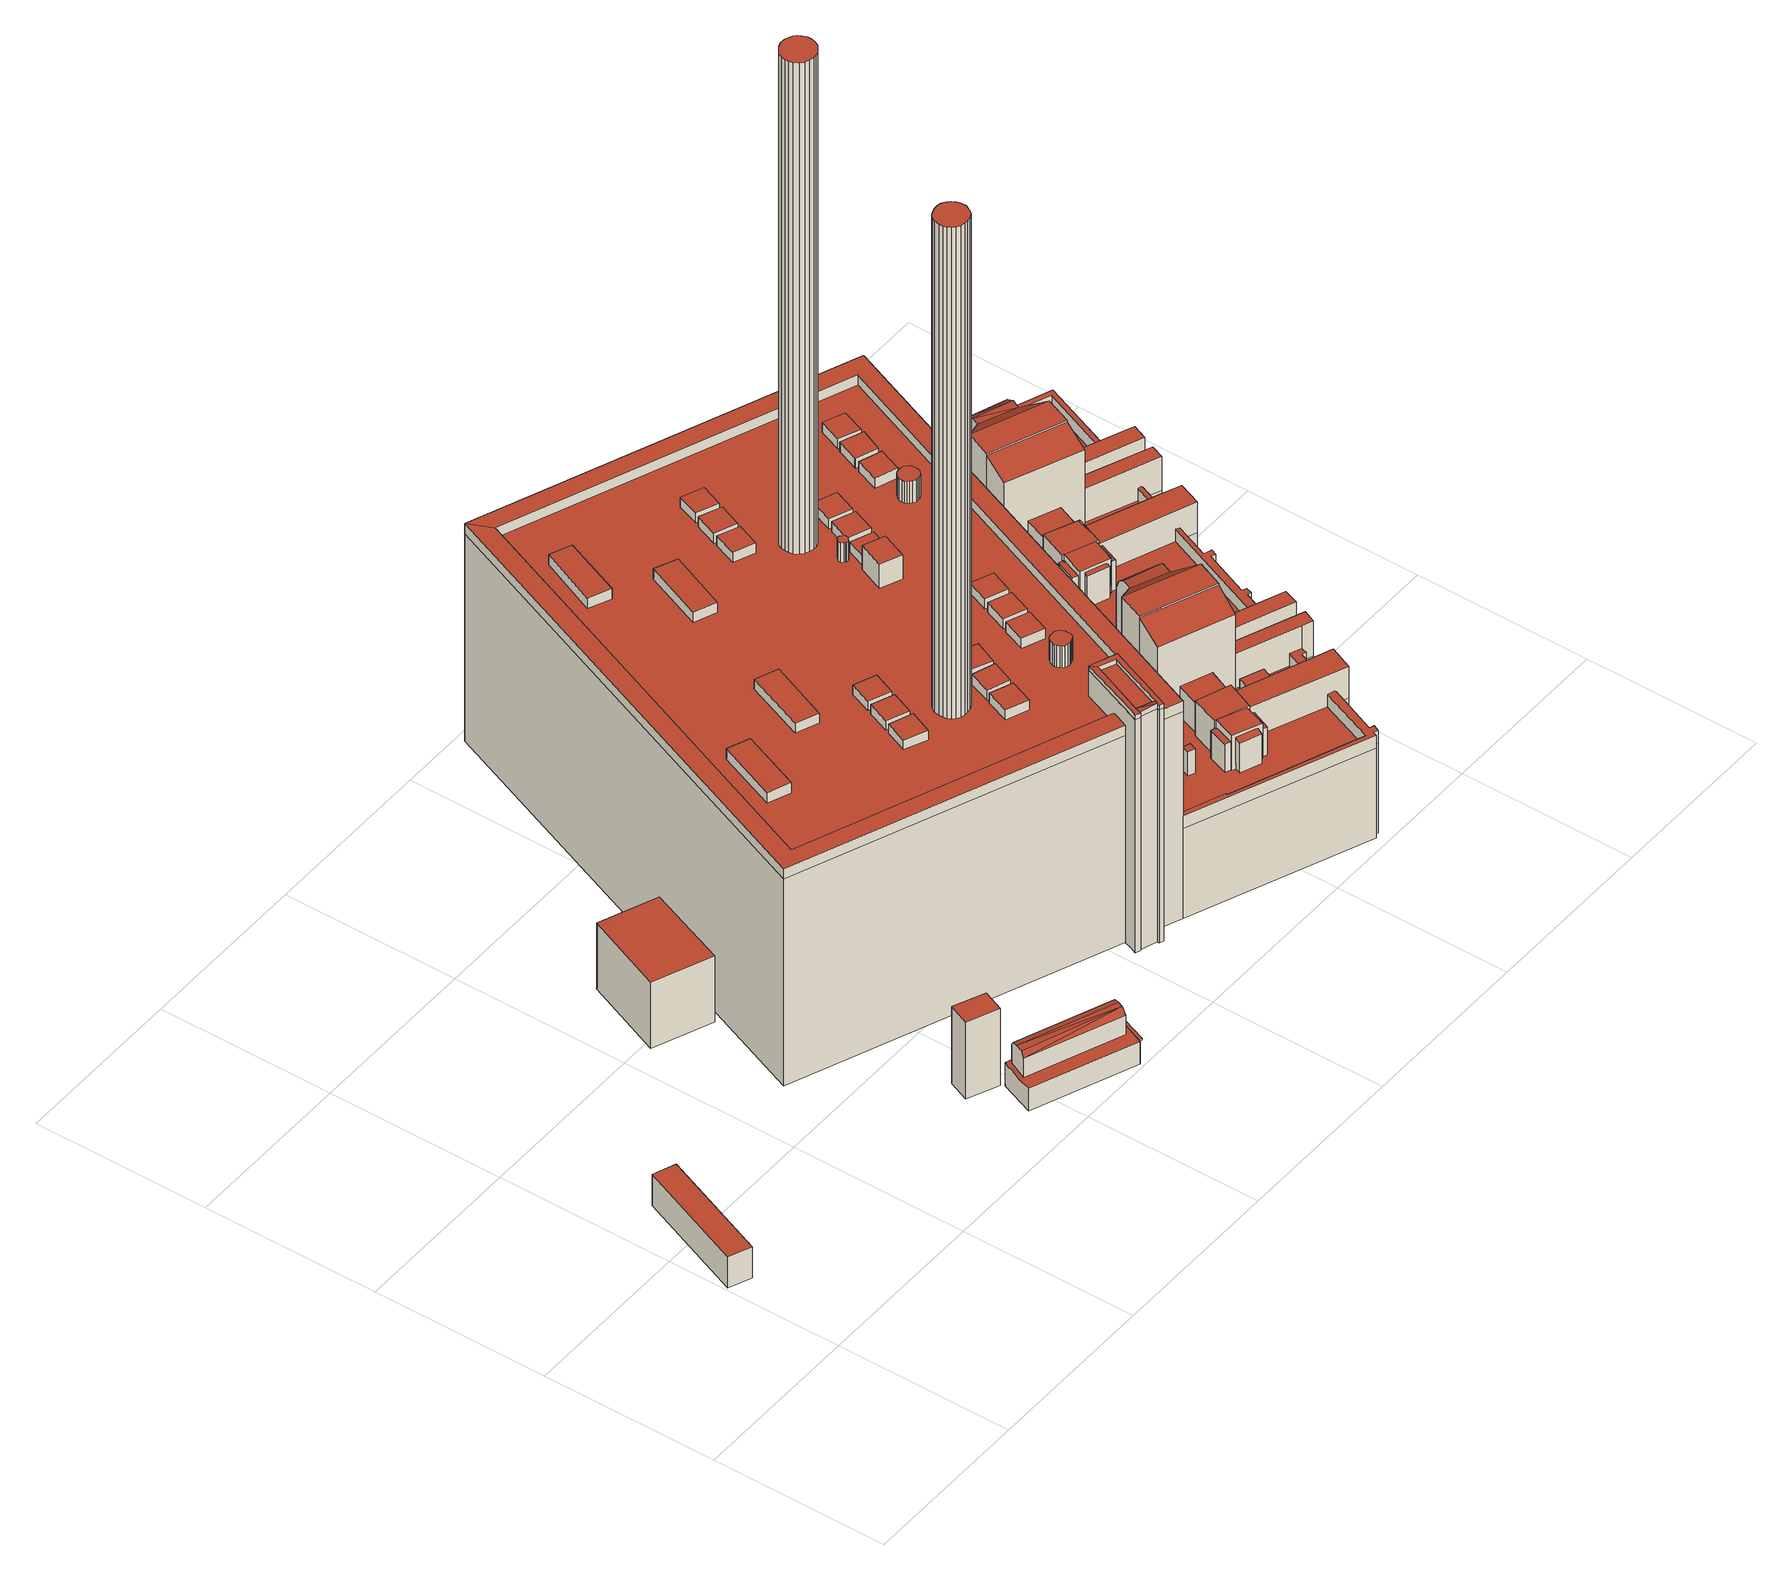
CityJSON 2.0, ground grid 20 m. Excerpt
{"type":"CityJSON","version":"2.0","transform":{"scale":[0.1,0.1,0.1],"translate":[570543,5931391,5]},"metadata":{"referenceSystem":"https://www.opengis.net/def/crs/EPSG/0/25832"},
"CityObjects":{
"building1":{"type":"Building","attributes":{"Grundfläche 2D":"36.306664","Grundhöhe NN":"5.994"},"geometry":[{"type":"Solid","lod":"3","boundaries":[[[[0,1,2,3]],[[4,5,3,2]],[[5,6,0,3]],[[6,7,1,0]],[[7,4,2,1]],[[7,6,5,4]]]],"semantics":{"surfaces":[{"type":"RoofSurface"},{"type":"WallSurface"},{"type":"GroundSurface"}],"values":[[0,1,1,1,1,2]]}}]},
"building2":{"type":"Building","attributes":{"Grundfläche 2D":"9.735818","Grundhöhe NN":"5.907"},"geometry":[{"type":"Solid","lod":"3","boundaries":[[[[8,9,10,11]],[[12,13,11,10]],[[13,14,8,11]],[[14,15,9,8]],[[15,12,10,9]],[[15,14,13,12]]]],"semantics":{"surfaces":[{"type":"RoofSurface"},{"type":"WallSurface"},{"type":"GroundSurface"}],"values":[[0,1,1,1,1,2]]}}]},
"building3":{"type":"Building","attributes":{"Grundfläche 2D":"70.160215","Grundhöhe NN":"5.779"},"geometry":[{"type":"Solid","lod":"3","boundaries":[[[[16,17,18,19]],[[20,21,19,18]],[[21,22,16,19]],[[22,23,17,16]],[[23,20,18,17]],[[23,22,21,20]]]],"semantics":{"surfaces":[{"type":"RoofSurface"},{"type":"WallSurface"},{"type":"GroundSurface"}],"values":[[0,1,1,1,1,2]]}}]},
"building4":{"type":"Building","attributes":{"Grundfläche 2D":"52.697805","Grundhöhe NN":"5.907"},"children":["building4-1"],"geometry":[{"type":"Solid","lod":"3","boundaries":[[[[24,25,26]],[[27,25,24]],[[28,24,26]],[[29,30,31]],[[29,32,33]],[[30,29,34]],[[26,30,34,28]],[[29,31,32]],[[35,36,37,38,39,40,41,42,43,44,45,46],[47,48,49,50]],[[30,26,25,47,50,32,31]],[[33,32,50,49]],[[28,34,29,33,49,48,27,24]],[[25,27,48,47]],[[35,46,51,52]],[[46,45,44,43,42,53,51]],[[54,39,38,37,36,35,52,55]],[[42,41,40,39,54,53]],[[52,51,53,54,55]]]],"semantics":{"surfaces":[{"type":"RoofSurface"},{"type":"WallSurface"},{"type":"GroundSurface"}],"values":[[0,0,0,0,0,0,0,0,0,1,1,1,1,1,1,1,1,2]]}}]},
"building4-1":{"type":"BuildingInstallation","parents":["building4"],"geometry":[{"type":"MultiSurface","lod":"3","boundaries":[[[56,57,58,59]],[[57,60,61,58]],[[59,58,61,62]],[[56,59,62,63]],[[57,56,63,60]],[[60,63,62,61]]],"semantics":{"surfaces":[{"type":"RoofSurface"},{"type":"WallSurface"},{"type":"OuterCeilingSurface"}],"values":[0,1,1,1,1,2]}}]},
"building5":{"type":"Building","attributes":{"Grundfläche 2D":"3832.989223","Grundhöhe NN":"5.779"},"children":["building5-1","building5-2","building5-3","building5-4","building5-5","building5-6","building5-7","building5-8","building5-9","building5-10","building5-11","building5-12","building5-13","building5-14","building5-15","building5-16","building5-17","building5-18","building5-19","building5-20","building5-21","building5-22","building5-23","building5-24","building5-25","building5-26","building5-27","building5-28","building5-29","building5-30","building5-31","building5-32","building5-33","building5-34","building5-35","building5-36","building5-37","building5-38","building5-39","building5-40","building5-41","building5-42","building5-43","building5-44"],"geometry":[{"type":"MultiSurface","lod":"3","boundaries":[[[64,65,66,67,68]],[[69,70,71,72]],[[73,74,75,76,77,78,79,80,81,82,83,84]],[[85,86,87,88,89]],[[90,91,92,93]],[[94,95,96,97]],[[98,99,100,101]],[[102,103,104,105,106,107,108,109,110,111,112,113]],[[114,92,91,115]],[[116,117,118,119]],[[120,93,121]],[[90,93,120]],[[122,121,123]],[[122,124,120,121]],[[122,123,125]],[[124,122,125,126]],[[127,128,129,130,131,132]],[[133,134,135,136]],[[137,138,139,140,141,142,143]],[[144,145,146,147,148,149,150,151,152,153,154,155,156,157,158,159,160,161,162,163,164,165,166,167,168,169,170,171,172,173,174,175,176,177,178,179,180,181,182,183,184,185,186,187,188,189,190,191,192,193,194,195,196,197,198,199,200,201,202,203,204,205,206,207,208,209,210,211,212,213,214,215]],[[216,217,218,219,220,221,222]],[[223,224,225,226]],[[227,228,229,230,231]],[[232,233,234,235,236]],[[237,238,239,236,235]],[[240,241,233,232]],[[242,241,240,243]],[[244,243,245]],[[242,243,244]],[[246,247,248,249,250,251]],[[252,253,254,255]],[[256,257,258,259]],[[260,261,262,263]],[[264,265,266,267,268,269,270,271,272,273,274,275,276,277,278,279,280,281,282,283,284,285,286,287]],[[288,289,290,291,292,293]],[[294,295,291,290,296,297,298,299,300]],[[301,302,303,304]],[[305,306,307,308,309,310,311,312,313,314,315,316,317,318,319,320,321,322,323,324,325,326,327,328]],[[329,330,331,332]],[[333,334,335,336,337,338,339]],[[340,341,342,343,344,345,346,347,348]],[[349,350,351,352,353,354,355,356],[357,358,359,360],[361,362,363,364],[365,366,367,368],[369,370,371,372],[373,374,375,376,377,378,379,380,381,382,383,384,385,386,387,388,389,390,391,392,393,394,395,396],[397,398,399,400,401,402,403,404,405,406,407,408,409,410,411,412,413,414,415,416,417,418,419,420]],[[421,422,423,424]],[[65,64,169,168,425,426]],[[427,66,65,426,167]],[[427,428,67,66]],[[139,68,67,428,141,429,430,140]],[[208,207,69,72]],[[202,70,69,207,206,119,118,203]],[[336,71,70,202,201,98,101,337]],[[188,187,75,74]],[[431,432,77,76]],[[432,433,78,77]],[[433,434,79,78]],[[434,435,80,79]],[[435,436,81,80]],[[436,437,82,81]],[[437,438,83,82]],[[438,439,84,83]],[[439,440,73,84]],[[155,154,153,102,113,441,442,87,86,85]],[[442,443,88,87]],[[162,89,88,443,164,444,445,163]],[[214,213,93,92]],[[91,90,210,209]],[[176,175,94,97]],[[171,170,95,94,175,174,136,135]],[[138,96,95,170,169,64,68,139]],[[199,446,99,98,201,200,447,448]],[[446,449,100,99]],[[337,101,100,449,339,450,451,338]],[[103,102,153,152]],[[104,103,152,151]],[[151,150,105,104]],[[150,149,106,105]],[[452,453,108,107]],[[453,454,109,108]],[[454,455,110,109]],[[455,456,111,110]],[[456,457,112,111]],[[457,441,113,112]],[[214,92,114,71,336,335,223,226,215]],[[208,72,115,91,209]],[[72,71,114,115]],[[206,205,116,119]],[[205,204,117,116]],[[204,203,118,117]],[[121,93,213,212,125,123]],[[126,125,212,211]],[[124,126,211,210,90,120]],[[440,458,130,129,189,188,74,73]],[[458,459,131,130]],[[198,460,461,197,196,128,127,132,131,459]],[[195,194,216,222]],[[194,193,217,216]],[[192,218,217,193]],[[219,191,190,220]],[[189,129,128,196,195,222,221,220,190]],[[333,462,224,223,335,334,463,464]],[[462,465,225,224]],[[215,226,225,465,466,250,249,144]],[[227,231,160,159]],[[156,229,228,227,159,158,467,468,157]],[[161,230,229,156,155,85,89,162]],[[231,230,161,160]],[[232,236,185,184]],[[233,180,179,234]],[[179,178,235,234]],[[178,177,237,235]],[[176,97,96,239,238,237,177]],[[185,236,239,96,138,137,252,255,186]],[[240,232,184,183,245,243]],[[183,182,244,245]],[[182,181,180,233,241,242,244]],[[133,136,174,173]],[[134,133,173,172]],[[135,134,172,171]],[[146,145,248,247]],[[249,248,145,144]],[[466,469,251,250]],[[469,470,246,251]],[[142,471,253,252,137,143,472,473]],[[471,474,254,253]],[[186,255,254,474,431,76,75,187]],[[259,258,360,359]],[[256,259,359,358]],[[257,256,358,357]],[[258,257,357,360]],[[263,262,367,366]],[[260,263,366,365]],[[261,260,365,368]],[[262,261,368,367]],[[270,269,395,394]],[[268,267,373,396]],[[269,268,396,395]],[[271,270,394,393]],[[272,271,393,392]],[[273,272,392,391]],[[274,273,391,390]],[[275,274,390,389]],[[276,275,389,388]],[[277,276,388,387]],[[278,277,387,386]],[[279,278,386,385]],[[280,279,385,384]],[[281,280,384,383]],[[282,281,383,382]],[[283,282,382,381]],[[284,283,381,380]],[[285,284,380,379]],[[286,285,379,378]],[[287,286,378,377]],[[264,287,377,376]],[[265,264,376,375]],[[266,265,375,374]],[[267,266,374,373]],[[475,476,292,291]],[[477,293,292,476]],[[289,288,349,356]],[[290,289,356,355]],[[296,290,355,354]],[[297,296,354,353]],[[353,352,298,297]],[[478,479,300,299]],[[479,480,481,295,294,300]],[[481,475,291,295]],[[304,303,369,372]],[[301,304,372,371]],[[371,370,302,301]],[[370,369,303,302]],[[312,311,401,400]],[[310,309,403,402]],[[311,310,402,401]],[[313,312,400,399]],[[314,313,399,398]],[[315,314,398,397]],[[316,315,397,420]],[[317,316,420,419]],[[318,317,419,418]],[[319,318,418,417]],[[320,319,417,416]],[[321,320,416,415]],[[322,321,415,414]],[[323,322,414,413]],[[324,323,413,412]],[[325,324,412,411]],[[326,325,411,410]],[[327,326,410,409]],[[328,327,409,408]],[[305,328,408,407]],[[306,305,407,406]],[[307,306,406,405]],[[308,307,405,404]],[[309,308,404,403]],[[363,362,332,331]],[[329,332,362,361]],[[361,364,330,329]],[[331,330,364,363]],[[453,452,482,483]],[[454,453,483,484]],[[455,454,484,485]],[[456,455,485,486]],[[457,456,486,487]],[[441,457,487,488]],[[442,441,488,489]],[[443,442,489,490]],[[164,443,490,491]],[[165,164,491,492]],[[166,165,492,493]],[[167,166,493,494]],[[427,167,494,495]],[[428,427,495,496]],[[141,428,496,497]],[[142,141,497,498]],[[471,142,498,499]],[[474,471,499,500]],[[431,474,500,501]],[[432,431,501,502]],[[433,432,502,503]],[[434,433,503,504]],[[435,434,504,505]],[[436,435,505,506]],[[437,436,506,507]],[[438,437,507,508]],[[439,438,508,509]],[[440,439,509,510]],[[458,440,510,511]],[[459,458,511,512]],[[198,459,512,513]],[[199,198,513,514]],[[446,199,514,515]],[[462,333,516,517]],[[449,446,515,518]],[[339,449,518,519]],[[333,339,519,516]],[[465,462,517,520]],[[466,465,520,521]],[[469,466,521,522]],[[422,523,524,470,469,522,525,423]],[[478,299,298,352,351,342,341,526,527]],[[342,351,350,343]],[[288,293,477,528,529,530,345,344,343,350,349]],[[346,345,530,531]],[[347,346,531,532]],[[348,347,532,533]],[[340,348,533,534]],[[341,340,534,526]],[[479,478,527,482]],[[479,482,452,107]],[[149,148,147,146,247,246,470,524,535,481,480,479,107,106]],[[475,481,535,536]],[[476,475,536,537]],[[477,476,537,528]],[[424,423,525,538]],[[421,424,538,539]],[[422,421,539,523]],[[522,521,520,517,516,519,518,515,514,513,512,511,510,509,508,507,506,505,504,503,502,501,500,499,498,497,496,495,494,493,492,491,490,489,488,487,486,485,484,483,482,527,526,534,533,532,531,530,529,528,537,536,535,524,523,539,538,525]]],"semantics":{"surfaces":[{"type":"RoofSurface"},{"type":"WallSurface"},{"type":"GroundSurface"}],"values":[0,0,0,0,0,0,0,0,0,0,0,0,0,0,0,0,0,0,0,0,0,0,0,0,0,0,0,0,0,0,0,0,0,0,0,0,0,0,0,0,0,0,0,1,1,1,1,1,1,1,1,1,1,1,1,1,1,1,1,1,1,1,1,1,1,1,1,1,1,1,1,1,1,1,1,1,1,1,1,1,1,1,1,1,1,1,1,1,1,1,1,1,1,1,1,1,1,1,1,1,1,1,1,1,1,1,1,1,1,1,1,1,1,1,1,1,1,1,1,1,1,1,1,1,1,1,1,1,1,1,1,1,1,1,1,1,1,1,1,1,1,1,1,1,1,1,1,1,1,1,1,1,1,1,1,1,1,1,1,1,1,1,1,1,1,1,1,1,1,1,1,1,1,1,1,1,1,1,1,1,1,1,1,1,1,1,1,1,1,1,1,1,1,1,1,1,1,1,1,1,1,1,1,1,1,1,1,1,1,1,1,1,1,1,1,1,1,1,1,1,1,1,1,1,1,1,1,1,1,1,1,1,1,1,1,1,1,1,1,1,1,1,1,1,1,1,1,1,1,1,1,1,1,1,1,1,2]}}]},
"building5-1":{"type":"BuildingInstallation","parents":["building5"],"geometry":[{"type":"MultiSurface","lod":"3","boundaries":[[[540,541,542,543]],[[543,542,544,545]],[[540,543,545,546]],[[541,540,546,547]],[[547,544,542,541]]],"semantics":{"surfaces":[{"type":"RoofSurface"},{"type":"WallSurface"}],"values":[0,1,1,1,1]}}]},
"building5-2":{"type":"BuildingInstallation","parents":["building5"],"geometry":[{"type":"MultiSurface","lod":"3","boundaries":[[[548,549,550,551]],[[551,550,148,552]],[[548,551,552,553]],[[553,147,549,548]],[[147,148,550,549]]],"semantics":{"surfaces":[{"type":"RoofSurface"},{"type":"WallSurface"}],"values":[0,1,1,1,1]}}]},
"building5-3":{"type":"BuildingInstallation","parents":["building5"],"geometry":[{"type":"MultiSurface","lod":"3","boundaries":[[[554,555,556,557]],[[557,556,558,559]],[[554,557,559,560]],[[555,554,560,561]],[[556,555,561,558]]],"semantics":{"surfaces":[{"type":"RoofSurface"},{"type":"WallSurface"}],"values":[0,1,1,1,1]}}]},
"building5-4":{"type":"BuildingInstallation","parents":["building5"],"geometry":[{"type":"MultiSurface","lod":"3","boundaries":[[[562,563,564,565]],[[565,564,566,567]],[[562,565,567,568]],[[563,562,568,569]],[[564,563,569,566]]],"semantics":{"surfaces":[{"type":"RoofSurface"},{"type":"WallSurface"}],"values":[0,1,1,1,1]}}]},
"building5-5":{"type":"BuildingInstallation","parents":["building5"],"geometry":[{"type":"MultiSurface","lod":"3","boundaries":[[[570,571,426,425,445,444]],[[445,425,168,163]],[[164,165,570,444]],[[165,166,571,570]],[[166,167,426,571]]],"semantics":{"surfaces":[{"type":"RoofSurface"},{"type":"WallSurface"}],"values":[0,1,1,1,1]}}]},
"building5-6":{"type":"BuildingInstallation","parents":["building5"],"geometry":[{"type":"MultiSurface","lod":"3","boundaries":[[[572,573,574,575]],[[575,574,576,577]],[[572,575,577,578]],[[578,579,573,572]],[[574,573,579,576]]],"semantics":{"surfaces":[{"type":"RoofSurface"},{"type":"WallSurface"}],"values":[0,1,1,1,1]}}]},
"building5-7":{"type":"BuildingInstallation","parents":["building5"],"geometry":[{"type":"MultiSurface","lod":"3","boundaries":[[[580,581,582,583]],[[583,582,584,585]],[[585,586,580,583]],[[586,587,581,580]],[[582,581,587,584]]],"semantics":{"surfaces":[{"type":"RoofSurface"},{"type":"WallSurface"}],"values":[0,1,1,1,1]}}]},
"building5-8":{"type":"BuildingInstallation","parents":["building5"],"geometry":[{"type":"MultiSurface","lod":"3","boundaries":[[[588,589,590,591]],[[592,593,591,590]],[[593,594,588,591]],[[589,588,594,595]],[[590,589,595,592]]],"semantics":{"surfaces":[{"type":"RoofSurface"},{"type":"WallSurface"}],"values":[0,1,1,1,1]}}]},
"building5-9":{"type":"BuildingInstallation","parents":["building5"],"geometry":[{"type":"MultiSurface","lod":"3","boundaries":[[[596,597,598,599]],[[600,601,596,599]],[[601,602,597,596]],[[602,603,598,597]]],"semantics":{"surfaces":[{"type":"RoofSurface"},{"type":"WallSurface"}],"values":[0,1,1,1]}}]},
"building5-10":{"type":"BuildingInstallation","parents":["building5"],"geometry":[{"type":"MultiSurface","lod":"3","boundaries":[[[604,605,606,607]],[[608,609,604,607]],[[609,610,605,604]],[[610,611,606,605]]],"semantics":{"surfaces":[{"type":"RoofSurface"},{"type":"WallSurface"}],"values":[0,1,1,1]}}]},
"building5-11":{"type":"BuildingInstallation","parents":["building5"],"geometry":[{"type":"MultiSurface","lod":"3","boundaries":[[[451,450,464,463]],[[451,463,334,338]],[[339,333,464,450]]],"semantics":{"surfaces":[{"type":"RoofSurface"},{"type":"WallSurface"}],"values":[0,1,1]}}]},
"building5-12":{"type":"BuildingInstallation","parents":["building5"],"geometry":[{"type":"MultiSurface","lod":"3","boundaries":[[[612,613,614,615]],[[616,617,612,615]],[[617,618,613,612]],[[618,619,614,613]]],"semantics":{"surfaces":[{"type":"RoofSurface"},{"type":"WallSurface"}],"values":[0,1,1,1]}}]},
"building5-13":{"type":"BuildingInstallation","parents":["building5"],"geometry":[{"type":"MultiSurface","lod":"3","boundaries":[[[467,620,621,622,623,468]],[[624,625,626,627,628,621,620,467,158]],[[629,622,621,628,608,607,606,611]],[[157,468,623,622,629,616,615,614,619]]],"semantics":{"surfaces":[{"type":"RoofSurface"},{"type":"WallSurface"}],"values":[0,1,1,1]}}]},
"building5-14":{"type":"BuildingInstallation","parents":["building5"],"geometry":[{"type":"MultiSurface","lod":"3","boundaries":[[[430,429,473,472]],[[430,472,143,140]],[[141,142,473,429]]],"semantics":{"surfaces":[{"type":"RoofSurface"},{"type":"WallSurface"}],"values":[0,1,1]}}]},
"building5-15":{"type":"BuildingInstallation","parents":["building5"],"geometry":[{"type":"MultiSurface","lod":"3","boundaries":[[[218,630,631,632,633,219]],[[634,635,636,637,631,630,218,192]],[[638,632,631,637,600,599,598,603]],[[639,640,641,642,191,219,633,632,638]]],"semantics":{"surfaces":[{"type":"RoofSurface"},{"type":"WallSurface"}],"values":[0,1,1,1]}}]},
"building5-16":{"type":"BuildingInstallation","parents":["building5"],"geometry":[{"type":"MultiSurface","lod":"3","boundaries":[[[461,460,448,447]],[[461,447,200,197]],[[198,199,448,460]]],"semantics":{"surfaces":[{"type":"RoofSurface"},{"type":"WallSurface"}],"values":[0,1,1]}}]},
"building5-17":{"type":"BuildingInstallation","parents":["building5"],"geometry":[{"type":"MultiSurface","lod":"3","boundaries":[[[643,644,645,646]],[[646,645,647,648]],[[648,649,643,646]],[[649,650,644,643]],[[645,644,650,647]]],"semantics":{"surfaces":[{"type":"RoofSurface"},{"type":"WallSurface"}],"values":[0,1,1,1,1]}}]},
"building5-18":{"type":"BuildingInstallation","parents":["building5"],"geometry":[{"type":"MultiSurface","lod":"3","boundaries":[[[651,652,635,634]],[[192,653,651,634]],[[653,654,652,651]],[[654,636,635,652]]],"semantics":{"surfaces":[{"type":"RoofSurface"},{"type":"WallSurface"}],"values":[0,1,1,1]}}]},
"building5-19":{"type":"BuildingInstallation","parents":["building5"],"geometry":[{"type":"MultiSurface","lod":"3","boundaries":[[[655,641,640,656]],[[639,657,656,640]],[[657,658,655,656]],[[658,642,641,655]]],"semantics":{"surfaces":[{"type":"RoofSurface"},{"type":"WallSurface"}],"values":[0,1,1,1]}}]},
"building5-20":{"type":"BuildingInstallation","parents":["building5"],"geometry":[{"type":"MultiSurface","lod":"3","boundaries":[[[659,660,626,625]],[[624,661,659,625]],[[661,662,660,659]],[[662,627,626,660]]],"semantics":{"surfaces":[{"type":"RoofSurface"},{"type":"WallSurface"}],"values":[0,1,1,1]}}]},
"building5-21":{"type":"BuildingInstallation","parents":["building5"],"geometry":[{"type":"MultiSurface","lod":"3","boundaries":[[[663,664,665,666,667,668,669]],[[670,663,669]],[[670,671,663]],[[343,344,345,667,666,665]],[[345,346,668,667]],[[669,668,346,347]],[[347,348,670,669]],[[672,670,348]],[[671,670,672]],[[663,671,673,674]],[[674,675,664,663]]],"semantics":{"surfaces":[{"type":"RoofSurface"},{"type":"WallSurface"}],"values":[0,0,0,1,1,1,1,1,1,1,1]}}]},
"building5-22":{"type":"BuildingInstallation","parents":["building5"],"geometry":[{"type":"MultiSurface","lod":"3","boundaries":[[[665,664,676,671,672,677,678,679]],[[342,343,665,679]],[[676,664,675,680]],[[680,673,671,676]],[[348,340,677,672]],[[340,341,678,677]],[[341,342,679,678]]],"semantics":{"surfaces":[{"type":"RoofSurface"},{"type":"WallSurface"}],"values":[0,1,1,1,1,1,1]}}]},
"building5-23":{"type":"BuildingInstallation","parents":["building5"],"geometry":[{"type":"MultiSurface","lod":"3","boundaries":[[[681,682,683,684,685,686,687,688,689,690,691,692,693,694,695,696,697,698,699,700,701,702,703,704]],[[705,706,687,686]],[[706,707,688,687]],[[708,709,685,684]],[[709,705,686,685]],[[707,710,689,688]],[[710,711,690,689]],[[711,712,691,690]],[[692,691,712,713]],[[713,714,693,692]],[[714,715,694,693]],[[715,716,695,694]],[[696,695,716,717]],[[697,696,717,718]],[[718,719,698,697]],[[719,720,699,698]],[[720,721,700,699]],[[721,722,701,700]],[[722,723,702,701]],[[723,724,703,702]],[[704,703,724,725]],[[681,704,725,726]],[[726,727,682,681]],[[727,728,683,682]],[[684,683,728,708]]],"semantics":{"surfaces":[{"type":"RoofSurface"},{"type":"WallSurface"}],"values":[0,1,1,1,1,1,1,1,1,1,1,1,1,1,1,1,1,1,1,1,1,1,1,1,1]}}]},
"building5-24":{"type":"BuildingInstallation","parents":["building5"],"geometry":[{"type":"MultiSurface","lod":"3","boundaries":[[[729,730,731,732]],[[732,731,733,734]],[[734,735,729,732]],[[730,729,735,736]],[[736,733,731,730]]],"semantics":{"surfaces":[{"type":"RoofSurface"},{"type":"WallSurface"}],"values":[0,1,1,1,1]}}]},
"building5-25":{"type":"BuildingInstallation","parents":["building5"],"geometry":[{"type":"MultiSurface","lod":"3","boundaries":[[[737,738,739,740]],[[740,739,741,742]],[[737,740,742,743]],[[738,737,743,744]],[[739,738,744,741]]],"semantics":{"surfaces":[{"type":"RoofSurface"},{"type":"WallSurface"}],"values":[0,1,1,1,1]}}]},
"building5-26":{"type":"BuildingInstallation","parents":["building5"],"geometry":[{"type":"MultiSurface","lod":"3","boundaries":[[[745,746,747,748,749]],[[747,746,750,751]],[[751,752,748,747]],[[752,753,749,748]],[[745,749,753,754]],[[754,750,746,745]]],"semantics":{"surfaces":[{"type":"RoofSurface"},{"type":"WallSurface"}],"values":[0,1,1,1,1,1]}}]},
"building5-27":{"type":"BuildingInstallation","parents":["building5"],"geometry":[{"type":"MultiSurface","lod":"3","boundaries":[[[755,756,757,758]],[[758,757,759,760]],[[755,758,760,761]],[[756,755,761,762]],[[757,756,762,759]]],"semantics":{"surfaces":[{"type":"RoofSurface"},{"type":"WallSurface"}],"values":[0,1,1,1,1]}}]},
"building5-28":{"type":"BuildingInstallation","parents":["building5"],"geometry":[{"type":"MultiSurface","lod":"3","boundaries":[[[763,764,765,766]],[[766,765,767,768]],[[763,766,768,769]],[[764,763,769,770]],[[765,764,770,767]]],"semantics":{"surfaces":[{"type":"RoofSurface"},{"type":"WallSurface"}],"values":[0,1,1,1,1]}}]},
"building5-29":{"type":"BuildingInstallation","parents":["building5"],"geometry":[{"type":"MultiSurface","lod":"3","boundaries":[[[771,772,773,774,775]],[[776,777,778,773,772,771]],[[778,779,774,773]],[[775,774,779,780]],[[780,776,771,775]]],"semantics":{"surfaces":[{"type":"RoofSurface"},{"type":"WallSurface"}],"values":[0,1,1,1,1]}}]},
"building5-30":{"type":"BuildingInstallation","parents":["building5"],"geometry":[{"type":"MultiSurface","lod":"3","boundaries":[[[781,782,783,784]],[[784,783,785,786]],[[786,787,781,784]],[[782,781,787,788]],[[788,785,783,782]]],"semantics":{"surfaces":[{"type":"RoofSurface"},{"type":"WallSurface"}],"values":[0,1,1,1,1]}}]},
"building5-31":{"type":"BuildingInstallation","parents":["building5"],"geometry":[{"type":"MultiSurface","lod":"3","boundaries":[[[789,790,791,792]],[[792,791,793,794]],[[794,795,789,792]],[[790,789,795,796]],[[791,790,796,793]]],"semantics":{"surfaces":[{"type":"RoofSurface"},{"type":"WallSurface"}],"values":[0,1,1,1,1]}}]},
"building5-32":{"type":"BuildingInstallation","parents":["building5"],"geometry":[{"type":"MultiSurface","lod":"3","boundaries":[[[797,798,799,800]],[[800,799,801,802]],[[802,803,797,800]],[[798,797,803,804]],[[804,801,799,798]]],"semantics":{"surfaces":[{"type":"RoofSurface"},{"type":"WallSurface"}],"values":[0,1,1,1,1]}}]},
"building5-33":{"type":"BuildingInstallation","parents":["building5"],"geometry":[{"type":"MultiSurface","lod":"3","boundaries":[[[805,806,807,808,809,810,811,812,813,814,815,816,817,818,819,820,821,822,823]],[[818,817,824,825]],[[817,816,826,824]],[[819,818,825,827]],[[828,821,820,819,827,829]],[[822,821,828,830]],[[823,822,830,831]],[[805,823,831,832]],[[806,805,832,833]],[[807,806,833,834]],[[808,807,834,835]],[[809,808,835,836]],[[810,809,836,837]],[[811,810,837,838]],[[812,811,838,839]],[[813,812,839,840]],[[814,813,840,841]],[[815,814,841,842]],[[816,815,842,826]]],"semantics":{"surfaces":[{"type":"RoofSurface"},{"type":"WallSurface"}],"values":[0,1,1,1,1,1,1,1,1,1,1,1,1,1,1,1,1,1,1]}}]},
"building5-34":{"type":"BuildingInstallation","parents":["building5"],"geometry":[{"type":"MultiSurface","lod":"3","boundaries":[[[843,844,845,846]],[[844,843,847,848]],[[845,844,848,849]],[[846,845,849,850]],[[843,846,850,847]]],"semantics":{"surfaces":[{"type":"RoofSurface"},{"type":"WallSurface"}],"values":[0,1,1,1,1]}}]},
"building5-35":{"type":"BuildingInstallation","parents":["building5"],"geometry":[{"type":"MultiSurface","lod":"3","boundaries":[[[851,852,853,854]],[[853,852,855,856]],[[856,857,854,853]],[[851,854,857,858]],[[858,855,852,851]]],"semantics":{"surfaces":[{"type":"RoofSurface"},{"type":"WallSurface"}],"values":[0,1,1,1,1]}}]},
"building5-36":{"type":"BuildingInstallation","parents":["building5"],"geometry":[{"type":"MultiSurface","lod":"3","boundaries":[[[859,860,861,862]],[[862,861,863,864]],[[859,862,864,865]],[[860,859,865,866]],[[861,860,866,863]]],"semantics":{"surfaces":[{"type":"RoofSurface"},{"type":"WallSurface"}],"values":[0,1,1,1,1]}}]},
"building5-37":{"type":"BuildingInstallation","parents":["building5"],"geometry":[{"type":"MultiSurface","lod":"3","boundaries":[[[867,868,869,870]],[[871,872,869,868]],[[872,873,870,869]],[[873,874,867,870]],[[874,871,868,867]]],"semantics":{"surfaces":[{"type":"RoofSurface"},{"type":"WallSurface"}],"values":[0,1,1,1,1]}}]},
"building5-38":{"type":"BuildingInstallation","parents":["building5"],"geometry":[{"type":"MultiSurface","lod":"3","boundaries":[[[875,876,877,878,879]],[[880,877,876,875,881,882]],[[878,877,880,883]],[[879,878,883,884]],[[875,879,884,881]]],"semantics":{"surfaces":[{"type":"RoofSurface"},{"type":"WallSurface"}],"values":[0,1,1,1,1]}}]},
"building5-39":{"type":"BuildingInstallation","parents":["building5"],"geometry":[{"type":"MultiSurface","lod":"3","boundaries":[[[885,886,887,888,889]],[[890,887,886,885,891,892]],[[888,887,890,893]],[[889,888,893,894]],[[885,889,894,891]]],"semantics":{"surfaces":[{"type":"RoofSurface"},{"type":"WallSurface"}],"values":[0,1,1,1,1]}}]},
"building5-40":{"type":"BuildingInstallation","parents":["building5"],"geometry":[{"type":"MultiSurface","lod":"3","boundaries":[[[895,896,897,898]],[[899,900,896,895]],[[900,901,897,896]],[[901,902,898,897]],[[902,899,895,898]]],"semantics":{"surfaces":[{"type":"RoofSurface"},{"type":"WallSurface"}],"values":[0,1,1,1,1]}}]},
"building5-41":{"type":"BuildingInstallation","parents":["building5"],"geometry":[{"type":"MultiSurface","lod":"3","boundaries":[[[903,904,905,906]],[[906,905,907,908]],[[903,906,908,909]],[[904,903,909,910]],[[905,904,910,907]]],"semantics":{"surfaces":[{"type":"RoofSurface"},{"type":"WallSurface"}],"values":[0,1,1,1,1]}}]},
"building5-42":{"type":"BuildingInstallation","parents":["building5"],"geometry":[{"type":"MultiSurface","lod":"3","boundaries":[[[911,912,913,914]],[[914,913,915,916]],[[911,914,916,917]],[[912,911,917,918]],[[913,912,918,915]]],"semantics":{"surfaces":[{"type":"RoofSurface"},{"type":"WallSurface"}],"values":[0,1,1,1,1]}}]},
"building5-43":{"type":"BuildingInstallation","parents":["building5"],"geometry":[{"type":"MultiSurface","lod":"3","boundaries":[[[919,920,921,922]],[[922,921,923,924]],[[919,922,924,925]],[[920,919,925,926]],[[921,920,926,923]]],"semantics":{"surfaces":[{"type":"RoofSurface"},{"type":"WallSurface"}],"values":[0,1,1,1,1]}}]},
"building5-44":{"type":"BuildingInstallation","parents":["building5"],"geometry":[{"type":"MultiSurface","lod":"3","boundaries":[[[927,928,929,930,931,932,933,934,935,936,937,938,939,940,941,942,943,944,945,946,947,948,949,950]],[[951,952,933,932]],[[952,953,934,933]],[[931,930,954,955]],[[955,951,932,931]],[[953,956,935,934]],[[956,957,936,935]],[[937,936,957,958]],[[958,959,938,937]],[[939,938,959,960]],[[940,939,960,961]],[[961,962,941,940]],[[942,941,962,963]],[[963,964,943,942]],[[964,965,944,943]],[[965,966,945,944]],[[966,967,946,945]],[[967,968,947,946]],[[968,969,948,947]],[[969,970,949,948]],[[970,971,950,949]],[[927,950,971,972]],[[928,927,972,973]],[[929,928,973,974]],[[974,954,930,929]]],"semantics":{"surfaces":[{"type":"RoofSurface"},{"type":"WallSurface"}],"values":[0,1,1,1,1,1,1,1,1,1,1,1,1,1,1,1,1,1,1,1,1,1,1,1,1]}}]}
},
"vertices":[
[2,132,50],[27,122,50],[78,249,50],[53,259,50],[78,249,10],[53,259,10],[2,132,10],[27,122,10],
[386,93,108],[396,117,108],[361,132,108],[351,108,108],[361,132,9],[351,108,9],[386,93,9],[396,117,9],
[232,392,93],[298,365,93],[334,457,93],[269,483,93],[334,457,8],[269,483,8],[232,392,8],[298,365,8],
[497,40,66],[392,84,62],[390,81,68],[498,42,62],[496,39,68],[492,27,68],[388,75,69],[385,67,68],[383,63,62],[489,21,62],[494,33,69],[489,4,38],[502,37,39],[502,38,39],[503,40,39],[505,43,39],[499,46,39],[393,87,39],[388,89,39],[385,83,39],[383,77,39],[378,65,38],[373,50,38],[392,84,39],[498,42,39],[489,21,38],[383,63,38],[373,50,9],[489,4,9],[388,89,9],[505,43,9],[503,40,9],
[509,36,33],[502,38,33],[491,10,33],[498,8,33],[502,38,31],[491,10,31],[498,8,31],[509,36,31],
[864,171,169],[936,142,169],[948,137,169],[954,151,169],[870,185,169],[882,453,224],[965,419,224],[976,448,236],[893,482,236],[1004,336,140],[1000,338,140],[942,193,140],[950,189,140],[966,228,140],[971,227,140],[973,234,140],[968,236,140],[989,288,140],[994,286,140],[997,293,140],[988,296,140],[817,117,165],[820,116,165],[920,75,165],[931,101,165],[827,142,165],[933,522,225],[905,511,238],[988,478,238],[975,505,225],[781,198,225],[862,166,225],[874,194,239],[792,227,239],[967,425,168],[1050,391,168],[1056,406,168],[973,440,168],[898,84,140],[873,20,140],[728,77,140],[729,79,140],[681,98,140],[679,93,140],[879,12,140],[881,17,140],[886,15,140],[889,22,140],[884,24,140],[907,81,140],[976,448,238],[893,482,238],[896,417,163],[929,403,163],[940,429,163],[906,443,163],[936,530,226],[979,514,226],[941,538,220],[982,523,220],[940,539,220],[984,528,211],[943,544,211],[1011,364,163],[930,396,163],[919,370,163],[1023,329,163],[1033,355,163],[1015,362,163],[794,162,163],[827,149,163],[838,175,163],[804,189,163],[876,200,124],[874,194,124],[870,185,124],[929,161,124],[937,158,124],[943,173,124],[935,176,124],[1043,447,124],[1082,544,124],[889,621,124],[702,151,124],[692,126,124],[681,98,124],[729,79,124],[728,77,124],[873,20,124],[898,84,124],[820,116,124],[817,117,124],[816,115,124],[814,116,124],[781,129,124],[779,130,124],[791,161,124],[829,147,124],[827,142,124],[908,110,124],[917,106,124],[929,137,124],[934,135,124],[936,142,124],[923,147,124],[864,171,124],[862,166,124],[838,175,124],[827,149,124],[794,162,124],[804,189,124],[781,198,124],[792,227,124],[792,228,124],[804,257,124],[831,268,124],[832,268,124],[840,287,124],[841,291,124],[884,275,124],[873,251,124],[886,224,124],[883,216,124],[942,193,124],[1000,338,124],[919,370,124],[919,369,124],[916,370,124],[883,383,124],[881,384,124],[894,416,124],[931,400,124],[930,396,124],[1011,364,124],[1015,362,124],[1030,400,124],[1025,401,124],[967,425,124],[965,419,124],[940,429,124],[929,403,124],[896,417,124],[906,443,124],[882,453,124],[893,482,124],[905,511,124],[933,522,124],[943,544,124],[984,528,124],[975,505,124],[988,478,124],[985,471,124],[894,416,169],[881,384,169],[883,383,169],[916,370,169],[919,369,169],[919,370,169],[931,400,169],[978,454,168],[1062,420,168],[1069,437,168],[985,471,168],[779,130,169],[814,116,169],[816,115,169],[829,147,169],[791,161,169],[873,251,226],[832,268,226],[831,268,226],[804,257,241],[886,224,241],[792,228,241],[792,227,241],[874,194,241],[879,264,225],[837,280,225],[840,287,218],[882,271,218],[841,291,208],[884,275,208],[891,625,140],[889,621,140],[1082,544,140],[1043,447,140],[1048,445,140],[1089,548,140],[876,200,169],[960,166,169],[966,183,169],[883,216,169],[463,440,287],[436,372,287],[461,362,287],[489,430,287],[341,335,288],[366,325,288],[393,393,288],[368,403,288],[638,523,908],[641,518,908],[645,514,908],[650,512,908],[655,511,908],[659,511,908],[663,512,908],[667,515,908],[671,518,908],[674,523,908],[675,528,908],[675,533,908],[673,538,908],[671,542,908],[668,545,908],[664,547,908],[659,549,908],[653,549,908],[648,547,908],[644,544,908],[640,541,908],[638,537,908],[637,532,908],[637,528,908],[627,136,288],[290,269,288],[488,764,288],[476,791,288],[264,259,288],[619,117,288],[891,625,288],[891,626,288],[866,614,288],[668,119,288],[657,123,288],[649,105,288],[679,93,288],[488,701,288],[460,635,288],[485,624,288],[512,691,288],[543,261,908],[547,258,908],[552,257,908],[557,257,908],[562,258,908],[566,260,908],[569,263,908],[571,267,908],[573,271,908],[573,276,908],[572,281,908],[569,286,908],[566,289,908],[562,292,908],[557,293,908],[553,293,908],[549,292,908],[544,290,908],[540,286,908],[538,282,908],[537,277,908],[537,272,908],[538,268,908],[540,264,908],[504,542,288],[529,532,288],[556,598,288],[531,609,288],[1041,429,124],[1037,430,124],[978,454,124],[976,448,124],[973,440,124],[1031,416,124],[1035,414,124],[638,91,308],[643,89,308],[673,166,308],[643,178,308],[616,108,308],[613,101,308],[619,99,308],[619,100,308],[638,93,308],[627,136,275],[643,178,275],[673,166,275],[657,123,275],[668,119,275],[866,614,275],[488,764,275],[290,269,275],[436,372,275],[463,440,275],[489,430,275],[461,362,275],[504,542,275],[531,609,275],[556,598,275],[529,532,275],[341,335,275],[368,403,275],[393,393,275],[366,325,275],[485,624,275],[460,635,275],[488,701,275],[512,691,275],[650,512,275],[645,514,275],[641,518,275],[638,523,275],[637,528,275],[637,532,275],[638,537,275],[640,541,275],[644,544,275],[648,547,275],[653,549,275],[659,549,275],[664,547,275],[668,545,275],[671,542,275],[673,538,275],[675,533,275],[675,528,275],[674,523,275],[671,518,275],[667,515,275],[663,512,275],[659,511,275],[655,511,275],[572,281,275],[573,276,275],[573,271,275],[571,267,275],[569,263,275],[566,260,275],[562,258,275],[557,257,275],[552,257,275],[547,258,275],[543,261,275],[540,264,275],[538,268,275],[537,272,275],[537,277,275],[538,282,275],[540,286,275],[544,290,275],[549,292,275],[553,293,275],[557,293,275],[562,292,275],[566,289,275],[569,286,275],[945,632,33],[935,608,33],[986,588,33],[996,612,33],[923,147,140],[936,142,140],[948,137,124],[954,151,124],[937,158,140],[929,161,140],[950,189,124],[966,228,124],[971,227,124],[973,234,124],[968,236,124],[989,288,124],[994,286,124],[997,293,124],[988,296,124],[1004,336,124],[907,81,124],[920,75,124],[931,101,124],[917,106,140],[908,110,140],[1050,391,124],[1025,401,140],[1030,400,140],[1056,406,124],[1035,414,140],[1031,416,140],[679,93,124],[879,12,124],[881,17,124],[886,15,124],[889,22,124],[884,24,124],[1023,329,124],[1033,355,124],[1015,362,140],[1011,364,140],[1062,420,124],[1037,430,140],[1041,429,140],[1069,437,124],[1048,445,124],[781,129,169],[814,116,168],[1089,548,124],[891,625,124],[960,166,124],[935,176,140],[943,173,140],[966,183,124],[476,791,275],[264,259,275],[619,117,275],[649,105,275],[679,93,275],[891,625,275],[891,626,275],[679,93,8],[879,12,8],[881,17,8],[886,15,8],[889,22,8],[884,24,8],[907,81,8],[920,75,8],[931,101,8],[917,106,8],[929,137,8],[934,135,8],[936,142,8],[948,137,8],[954,151,8],[937,158,8],[943,173,8],[960,166,8],[966,183,8],[950,189,8],[966,228,8],[971,227,8],[973,234,8],[968,236,8],[989,288,8],[994,286,8],[997,293,8],[988,296,8],[1004,336,8],[1023,329,8],[1033,355,8],[1015,362,8],[1030,400,8],[1050,391,8],[1041,429,8],[1062,420,8],[1056,406,8],[1035,414,8],[1069,437,8],[1048,445,8],[1089,548,8],[935,608,8],[891,625,8],[986,588,8],[643,89,8],[649,105,8],[619,117,8],[616,108,8],[613,101,8],[619,99,8],[619,100,8],[638,93,8],[638,91,8],[891,626,8],[476,791,8],[264,259,8],[996,612,8],[945,632,8],
[861,160,146],[851,134,146],[875,124,146],[886,150,146],[875,124,124],[886,150,124],[861,160,124],[851,134,124],
[706,149,162],[702,151,162],[692,126,162],[696,124,162],[696,124,124],[706,149,124],
[829,411,141],[819,386,141],[845,376,141],[855,401,141],[845,376,124],[855,401,124],[829,411,124],[819,386,124],
[744,141,155],[741,133,155],[749,130,155],[752,138,155],[749,130,124],[752,138,124],[744,141,124],[741,133,124],
[929,137,140],[934,135,140],
[894,582,143],[885,556,143],[914,545,143],[923,571,143],[914,545,124],[923,571,124],[894,582,124],[885,556,124],
[746,205,144],[736,181,144],[762,170,144],[772,195,144],[762,170,124],[772,195,124],[746,205,124],[736,181,124],
[1016,533,144],[1006,508,144],[1031,498,144],[1041,523,144],[1031,498,124],[1041,523,124],[1016,533,124],[1006,508,124],
[875,350,165],[899,341,165],[901,346,165],[878,355,165],[878,355,124],[875,350,124],[899,341,124],[901,346,124],
[774,96,162],[797,87,162],[799,93,165],[776,102,165],[776,102,124],[774,96,124],[797,87,124],[799,93,124],
[810,90,160],[819,112,160],[813,115,160],[804,92,160],[804,92,124],[810,90,124],[819,112,124],[813,115,124],
[781,128,169],[772,104,169],[804,91,168],[813,115,168],[781,128,124],[781,128,160],[772,105,160],[772,105,124],[772,104,124],[804,91,124],
[873,359,169],[873,357,169],[905,344,169],[906,346,169],[883,383,162],[873,359,162],[873,359,124],[873,357,124],[905,344,124],[906,346,124],[906,346,163],[915,369,163],[915,369,124],
[921,294,143],[911,269,143],[936,259,143],[946,284,143],[936,259,124],[946,284,124],[921,294,124],[911,269,124],
[877,385,162],[867,362,162],[877,385,124],[867,362,124],
[921,366,162],[912,344,162],[912,344,124],[921,366,124],
[774,130,160],[766,108,160],[774,130,124],[766,108,124],
[621,106,314],[647,170,314],[643,178,314],[616,108,314],[613,101,314],[619,99,314],[619,100,314],[638,93,315],[641,98,314],[638,93,314],[641,98,308],[621,106,308],[647,170,308],
[666,162,314],[638,91,314],[643,89,314],[673,166,314],[666,162,308],
[763,474,303],[766,472,303],[769,472,303],[772,472,303],[775,473,303],[777,475,303],[779,477,303],[780,479,303],[780,482,303],[780,486,303],[779,489,303],[777,491,303],[775,493,303],[772,494,303],[770,494,303],[767,494,303],[764,493,303],[762,491,303],[760,489,303],[758,486,303],[758,483,303],[758,480,303],[759,478,303],[761,476,303],[777,475,275],[779,477,275],[780,479,275],[772,472,275],[775,473,275],[780,482,275],[780,486,275],[779,489,275],[777,491,275],[775,493,275],[772,494,275],[770,494,275],[767,494,275],[764,493,275],[762,491,275],[760,489,275],[758,486,275],[758,483,275],[758,480,275],[759,478,275],[761,476,275],[763,474,275],[766,472,275],[769,472,275],
[593,283,288],[618,272,288],[629,298,288],[604,308,288],[629,298,275],[604,308,275],[593,283,275],[618,272,275],
[503,264,287],[514,290,287],[488,300,287],[478,275,287],[488,300,275],[478,275,275],[503,264,275],[514,290,275],
[794,537,288],[805,562,288],[780,572,288],[770,547,288],[770,546,288],[805,562,275],[780,572,275],[770,547,275],[770,546,275],[794,537,275],
[490,305,287],[515,295,287],[525,320,287],[500,330,287],[525,320,275],[500,330,275],[490,305,275],[515,295,275],
[647,428,306],[671,418,306],[683,447,306],[659,457,306],[683,447,275],[659,457,275],[647,428,275],[671,418,275],
[793,532,288],[792,532,288],[768,541,288],[758,515,288],[783,506,288],[793,532,275],[792,532,275],[768,541,275],[758,515,275],[783,506,275],
[782,576,288],[806,566,288],[816,592,288],[792,602,288],[816,592,275],[792,602,275],[782,576,275],[806,566,275],
[659,269,288],[684,259,288],[694,285,288],[669,295,288],[694,285,275],[669,295,275],[659,269,275],[684,259,275],
[671,299,288],[696,289,288],[706,315,288],[681,325,288],[706,315,275],[681,325,275],[671,299,275],[696,289,275],
[662,486,300],[659,486,300],[658,485,300],[657,484,300],[656,483,300],[655,482,300],[655,479,300],[657,477,300],[658,476,300],[659,475,300],[661,475,300],[662,475,300],[664,477,300],[666,479,300],[666,480,300],[666,481,300],[666,482,300],[665,483,300],[664,484,300],[664,477,275],[666,479,275],[662,475,275],[666,480,275],[666,482,275],[666,481,275],[665,483,275],[664,484,275],[662,486,275],[659,486,275],[658,485,275],[657,484,275],[656,483,275],[655,482,275],[655,479,275],[657,477,275],[658,476,275],[659,475,275],[661,475,275],
[537,350,287],[512,360,287],[502,335,287],[527,325,287],[537,350,275],[512,360,275],[502,335,275],[527,325,275],
[708,320,288],[718,345,288],[693,355,288],[683,330,288],[718,345,275],[693,355,275],[683,330,275],[708,320,275],
[686,516,288],[711,506,288],[721,532,288],[696,542,288],[721,532,275],[696,542,275],[686,516,275],[711,506,275],
[687,446,288],[697,471,288],[672,481,288],[662,456,288],[697,471,275],[672,481,275],[662,456,275],[687,446,275],
[616,268,288],[591,277,288],[590,277,288],[581,252,288],[606,243,288],[590,277,275],[616,268,275],[591,277,275],[581,252,275],[606,243,275],
[640,608,288],[616,618,288],[615,618,288],[605,592,288],[630,582,288],[615,618,275],[640,608,275],[616,618,275],[605,592,275],[630,582,275],
[710,502,288],[685,512,288],[674,486,288],[700,476,288],[710,502,275],[685,512,275],[674,486,275],[700,476,275],
[594,562,288],[618,552,288],[628,578,288],[604,588,288],[628,578,275],[604,588,275],[594,562,275],[618,552,275],
[618,623,288],[642,613,288],[652,638,288],[627,648,288],[652,638,275],[627,648,275],[618,623,275],[642,613,275],
[569,222,288],[594,212,288],[604,238,288],[579,248,288],[604,238,275],[579,248,275],[569,222,275],[594,212,275],
[662,220,303],[665,219,303],[668,218,303],[671,219,303],[674,220,303],[676,221,303],[678,223,303],[679,226,303],[679,229,303],[679,232,303],[678,235,303],[676,237,303],[674,239,303],[672,240,303],[669,240,303],[666,240,303],[663,239,303],[661,237,303],[659,235,303],[658,232,303],[657,229,303],[658,227,303],[659,224,303],[660,222,303],[676,221,275],[678,223,275],[679,226,275],[671,219,275],[674,220,275],[679,229,275],[679,232,275],[678,235,275],[676,237,275],[674,239,275],[672,240,275],[669,240,275],[666,240,275],[663,239,275],[661,237,275],[659,235,275],[658,232,275],[657,229,275],[658,227,275],[659,224,275],[660,222,275],[662,220,275],[665,219,275],[668,218,275]
]}
